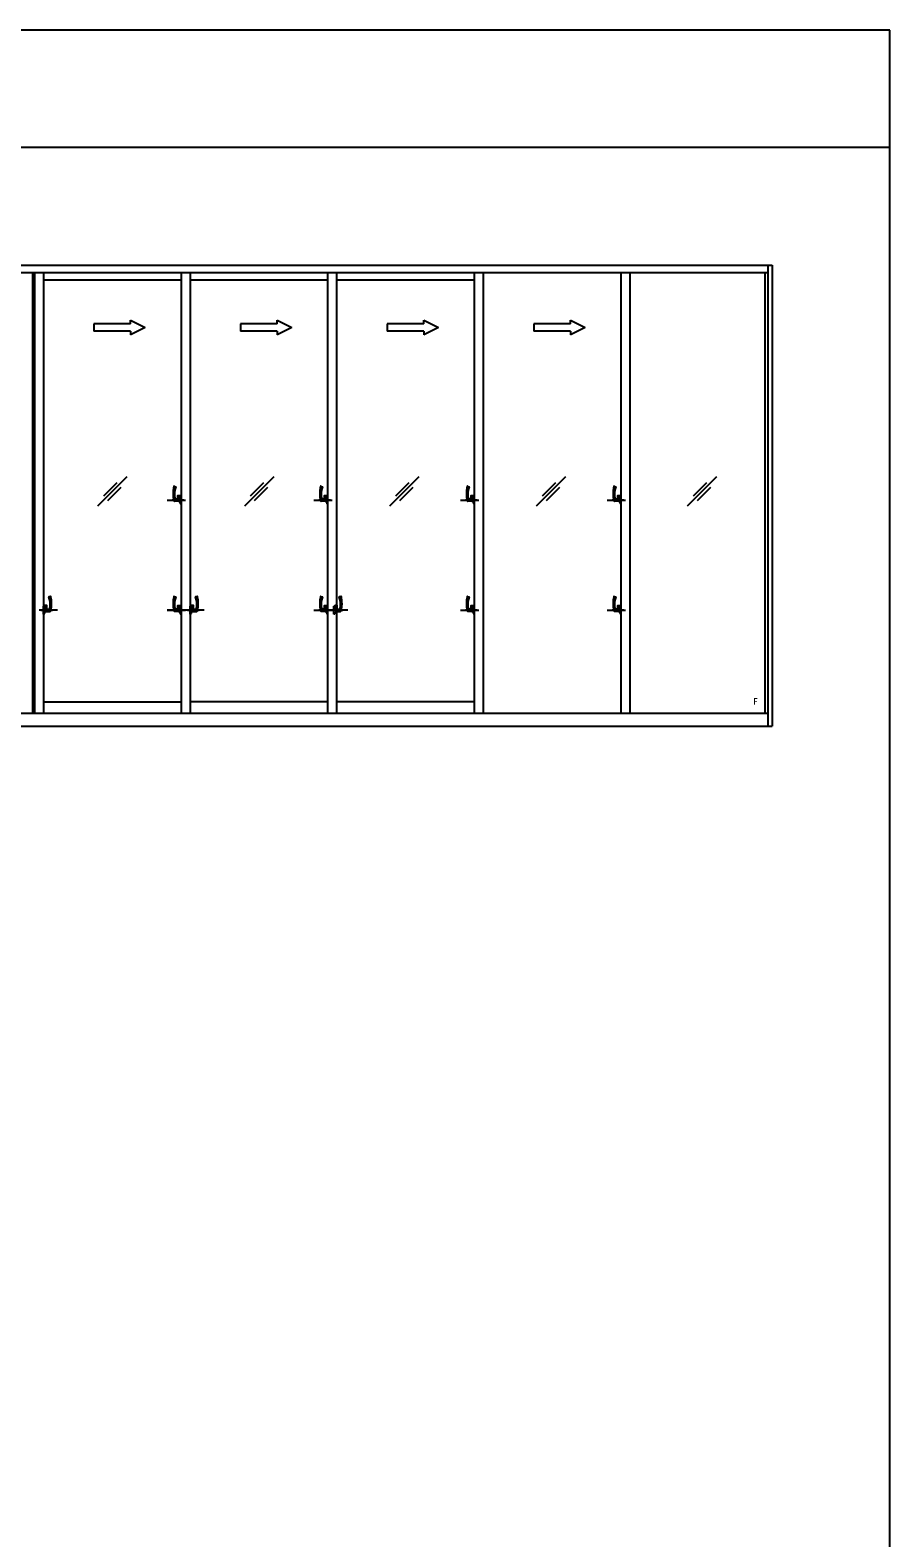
# Model space of a CAD drawing. Units: millimetres, scale not verified. Extents: x -699 to 701, y -1083 to 1079.
# Drawn here: x 408 to 701, y 524 to 1037 of the extents above; entities that cross this region are included whole.
import ezdxf
from ezdxf.enums import TextEntityAlignment as Align

# ---------------------------------------------------------------- set-up
doc = ezdxf.new("R2010")
doc.units = ezdxf.units.MM
doc.header["$LTSCALE"] = 6
doc.layers.add('0-5_YKK_A1', color=4, linetype='Continuous')
doc.layers.add('0-7_YKK_ZWAK', color=7, linetype='Continuous')
doc.styles.add('ＭＳ ゴシック', font='')
doc.styles.get('ＭＳ ゴシック').set_extended_font_data('MS Gothic')

msp = doc.modelspace()

# ---------------------------------------------------------------- linework, layer by layer
at = {"layer": '0-5_YKK_A1'}
for p, q in [((158, 957), (661, 957)), ((659.5, 957), (659.5, 800)), ((661, 957), (661, 800)), ((159.5, 954.5), (659.5, 954.5)), ((409.125, 954.5), (409.125, 804.5)), ((409.875, 954.5), (409.875, 804.5)), ((412.875, 954.5), (412.875, 804.5)), ((412.875, 952), (459.8, 952)), ((459.8, 954.5), (459.8, 804.5)), ((462.8, 952), (509.725, 952)), ((509.725, 804.5), (509.725, 954.5)), ((512.725, 804.5), (512.725, 954.5)), ((512.725, 952), (559.65, 952)), ((559.65, 804.5), (559.65, 954.5)), ((562.65, 804.5), (562.65, 954.5)), ((609.575, 804.5), (609.575, 954.5)), ((612.575, 804.5), (612.575, 954.5)), ((658.5, 954.5), (658.5, 804.5)), ((441.331, 884.875), (431.331, 874.875)), ((491.288, 884.875), (481.288, 874.875)), ((540.713, 884.875), (530.713, 874.875)), ((590.638, 884.875), (580.638, 874.875)), ((642.052, 884.875), (632.052, 874.875)), ((437.856, 882.85), (433.356, 878.35)), ((434.806, 876.9), (439.306, 881.4)), ((457.36, 881.71), (457.9, 881.53)), ((458.95, 878), (458.95, 877.37)), ((459.45, 878), (458.95, 878)), ((459.45, 878.6), (459.45, 878)), ((459.5, 878.25), (459.5, 877.75)), ((459.6, 878.35), (459.8, 878.35)), ((459.8, 875.65), (459.8, 878.35)), ((487.813, 882.85), (483.313, 878.35)), ((484.763, 876.9), (489.263, 881.4)), ((507.285, 881.71), (507.825, 881.53)), ((508.875, 878), (508.875, 877.37)), ((509.375, 878), (508.875, 878)), ((509.375, 878.6), (509.375, 878)), ((509.425, 878.25), (509.425, 877.75)), ((509.525, 878.35), (509.725, 878.35)), ((509.725, 875.65), (509.725, 878.35)), ((537.238, 882.85), (532.738, 878.35)), ((534.188, 876.9), (538.688, 881.4)), ((557.21, 881.71), (557.75, 881.53)), ((558.8, 878), (558.8, 877.37)), ((559.3, 878), (558.8, 878)), ((559.3, 878.6), (559.3, 878)), ((559.35, 878.25), (559.35, 877.75)), ((559.45, 878.35), (559.65, 878.35)), ((559.65, 875.65), (559.65, 878.35)), ((587.163, 882.85), (582.663, 878.35)), ((584.113, 876.9), (588.613, 881.4)), ((607.135, 881.71), (607.675, 881.53)), ((608.725, 878), (608.725, 877.37)), ((609.225, 878), (608.725, 878)), ((609.225, 878.6), (609.225, 878)), ((609.275, 878.25), (609.275, 877.75)), ((609.375, 878.35), (609.575, 878.35)), ((609.575, 875.65), (609.575, 878.35)), ((638.577, 882.85), (634.077, 878.35)), ((635.527, 876.9), (640.027, 881.4)), ((455.018, 877), (461.291, 877)), ((460.69, 877), (456.67, 877)), ((459.1, 876.62), (457.55, 876.62)), ((458.6, 877.37), (457.89, 877.37)), ((458.95, 877.37), (459.1, 877.37)), ((459.1, 877.75), (459.5, 877.75)), ((459.1, 877.37), (459.1, 877.75)), ((459.1, 876.62), (459.1, 876.25)), ((459.5, 876.25), (459.1, 876.25)), ((459.5, 875.75), (459.5, 876.25)), ((459.6, 875.65), (459.8, 875.65)), ((504.943, 877), (511.216, 877)), ((510.615, 877), (506.595, 877)), ((509.025, 876.62), (507.475, 876.62)), ((508.525, 877.37), (507.815, 877.37)), ((508.875, 877.37), (509.025, 877.37)), ((509.025, 877.75), (509.425, 877.75)), ((509.025, 877.37), (509.025, 877.75)), ((509.025, 876.62), (509.025, 876.25)), ((509.425, 876.25), (509.025, 876.25)), ((509.425, 875.75), (509.425, 876.25)), ((509.525, 875.65), (509.725, 875.65)), ((554.868, 877), (561.141, 877)), ((560.54, 877), (556.52, 877)), ((558.95, 876.62), (557.4, 876.62)), ((558.45, 877.37), (557.74, 877.37)), ((558.8, 877.37), (558.95, 877.37)), ((558.95, 877.75), (559.35, 877.75)), ((558.95, 877.37), (558.95, 877.75)), ((558.95, 876.62), (558.95, 876.25)), ((559.35, 876.25), (558.95, 876.25)), ((559.35, 875.75), (559.35, 876.25)), ((559.45, 875.65), (559.65, 875.65)), ((604.793, 877), (611.066, 877)), ((610.465, 877), (606.445, 877)), ((608.875, 876.62), (607.325, 876.62)), ((608.375, 877.37), (607.665, 877.37)), ((608.725, 877.37), (608.875, 877.37)), ((608.875, 877.75), (609.275, 877.75)), ((608.875, 877.37), (608.875, 877.75)), ((608.875, 876.62), (608.875, 876.25)), ((609.275, 876.25), (608.875, 876.25)), ((609.275, 875.75), (609.275, 876.25)), ((609.375, 875.65), (609.575, 875.65)), ((415.315, 844.21), (414.775, 844.03)), ((457.36, 844.21), (457.9, 844.03)), ((465.24, 844.21), (464.7, 844.03)), ((507.285, 844.21), (507.825, 844.03)), ((514.165, 844.21), (513.625, 844.03)), ((557.21, 844.21), (557.75, 844.03)), ((607.135, 844.21), (607.675, 844.03)), ((417.657, 839.5), (411.384, 839.5)), ((411.985, 839.5), (416.005, 839.5)), ((412.875, 838.15), (412.875, 840.85)), ((413.075, 840.85), (412.875, 840.85)), ((413.075, 838.15), (412.875, 838.15)), ((413.175, 840.75), (413.175, 840.25)), ((413.575, 840.25), (413.175, 840.25)), ((413.175, 838.75), (413.575, 838.75)), ((413.175, 838.25), (413.175, 838.75)), ((413.225, 841.1), (413.225, 840.5)), ((413.225, 840.5), (413.725, 840.5)), ((413.575, 839.87), (413.575, 840.25)), ((413.725, 839.87), (413.575, 839.87)), ((413.575, 839.12), (415.125, 839.12)), ((413.575, 839.12), (413.575, 838.75)), ((413.725, 840.5), (413.725, 839.87)), ((414.075, 839.87), (414.785, 839.87)), ((455.018, 839.5), (461.291, 839.5)), ((467.171, 839.5), (455.034, 839.5)), ((460.69, 839.5), (456.67, 839.5)), ((459.1, 839.12), (457.55, 839.12)), ((458.6, 839.87), (457.89, 839.87)), ((458.95, 840.5), (458.95, 839.87)), ((459.45, 840.5), (458.95, 840.5)), ((458.95, 839.87), (459.1, 839.87)), ((459.1, 840.25), (459.5, 840.25)), ((459.1, 839.87), (459.1, 840.25)), ((459.1, 839.12), (459.1, 838.75)), ((459.5, 838.75), (459.1, 838.75)), ((459.45, 841.1), (459.45, 840.5)), ((459.5, 840.75), (459.5, 840.25)), ((459.5, 838.25), (459.5, 838.75)), ((459.6, 840.85), (459.8, 840.85)), ((459.6, 838.15), (459.8, 838.15)), ((459.8, 838.15), (459.8, 840.85)), ((467.582, 839.5), (461.309, 839.5)), ((461.91, 839.5), (465.93, 839.5)), ((462.8, 838.15), (462.8, 840.85)), ((463, 840.85), (462.8, 840.85)), ((463, 838.15), (462.8, 838.15)), ((463.1, 840.75), (463.1, 840.25)), ((463.5, 840.25), (463.1, 840.25)), ((463.1, 838.75), (463.5, 838.75)), ((463.1, 838.25), (463.1, 838.75)), ((463.15, 841.1), (463.15, 840.5)), ((463.15, 840.5), (463.65, 840.5)), ((463.5, 839.87), (463.5, 840.25)), ((463.65, 839.87), (463.5, 839.87)), ((463.5, 839.12), (465.05, 839.12)), ((463.5, 839.12), (463.5, 838.75)), ((463.65, 840.5), (463.65, 839.87)), ((464, 839.87), (464.71, 839.87)), ((504.943, 839.5), (511.216, 839.5)), ((510.615, 839.5), (506.595, 839.5)), ((509.025, 839.12), (507.475, 839.12)), ((508.525, 839.87), (507.815, 839.87)), ((508.875, 840.5), (508.875, 839.87)), ((509.375, 840.5), (508.875, 840.5)), ((508.875, 839.87), (509.025, 839.87)), ((509.025, 840.25), (509.425, 840.25)), ((509.025, 839.87), (509.025, 840.25)), ((509.025, 839.12), (509.025, 838.75)), ((509.425, 838.75), (509.025, 838.75)), ((509.375, 841.1), (509.375, 840.5)), ((509.425, 840.75), (509.425, 840.25)), ((509.425, 838.25), (509.425, 838.75)), ((509.525, 840.85), (509.725, 840.85)), ((509.525, 838.15), (509.725, 838.15)), ((509.725, 838.15), (509.725, 840.85)), ((516.507, 839.5), (510.234, 839.5)), ((510.835, 839.5), (514.855, 839.5)), ((511.725, 838.15), (511.725, 840.85)), ((511.925, 840.85), (511.725, 840.85)), ((511.925, 838.15), (511.725, 838.15)), ((512.025, 840.75), (512.025, 840.25)), ((512.425, 840.25), (512.025, 840.25)), ((512.025, 838.75), (512.425, 838.75)), ((512.025, 838.25), (512.025, 838.75)), ((512.075, 841.1), (512.075, 840.5)), ((512.075, 840.5), (512.575, 840.5)), ((512.425, 839.87), (512.425, 840.25)), ((512.575, 839.87), (512.425, 839.87)), ((512.425, 839.12), (513.975, 839.12)), ((512.425, 839.12), (512.425, 838.75)), ((512.575, 840.5), (512.575, 839.87)), ((512.925, 839.87), (513.635, 839.87)), ((554.868, 839.5), (561.141, 839.5)), ((560.54, 839.5), (556.52, 839.5)), ((558.95, 839.12), (557.4, 839.12)), ((558.45, 839.87), (557.74, 839.87)), ((558.8, 840.5), (558.8, 839.87)), ((559.3, 840.5), (558.8, 840.5)), ((558.8, 839.87), (558.95, 839.87)), ((558.95, 840.25), (559.35, 840.25)), ((558.95, 839.87), (558.95, 840.25)), ((558.95, 839.12), (558.95, 838.75)), ((559.35, 838.75), (558.95, 838.75)), ((559.3, 841.1), (559.3, 840.5)), ((559.35, 840.75), (559.35, 840.25)), ((559.35, 838.25), (559.35, 838.75)), ((559.45, 840.85), (559.65, 840.85)), ((559.45, 838.15), (559.65, 838.15)), ((559.65, 838.15), (559.65, 840.85)), ((604.793, 839.5), (611.066, 839.5)), ((610.465, 839.5), (606.445, 839.5)), ((608.875, 839.12), (607.325, 839.12)), ((608.375, 839.87), (607.665, 839.87)), ((608.725, 840.5), (608.725, 839.87)), ((609.225, 840.5), (608.725, 840.5)), ((608.725, 839.87), (608.875, 839.87)), ((608.875, 840.25), (609.275, 840.25)), ((608.875, 839.87), (608.875, 840.25)), ((608.875, 839.12), (608.875, 838.75)), ((609.275, 838.75), (608.875, 838.75)), ((609.225, 841.1), (609.225, 840.5)), ((609.275, 840.75), (609.275, 840.25)), ((609.275, 838.25), (609.275, 838.75)), ((609.375, 840.85), (609.575, 840.85)), ((609.375, 838.15), (609.575, 838.15)), ((609.575, 838.15), (609.575, 840.85)), ((412.875, 808.35), (459.8, 808.35)), ((509.725, 808.35), (462.8, 808.35)), ((559.65, 808.35), (512.725, 808.35)), ((159.5, 804.5), (659.5, 804.5)), ((158, 800), (661, 800))]:
    msp.add_line(p, q, dxfattribs=at)
at = {"layer": '0-5_YKK_A1', "color": 7}
for p, q in [((430.013, 936.997), (430.013, 934.497)), ((442.513, 936.997), (430.013, 936.997)), ((442.513, 934.497), (430.013, 934.497)), ((442.513, 938.247), (447.513, 935.747)), ((442.513, 936.997), (442.513, 938.247)), ((447.513, 935.747), (442.513, 933.247)), ((442.513, 934.497), (442.513, 933.247)), ((479.963, 936.997), (479.963, 934.497)), ((492.463, 936.997), (479.963, 936.997)), ((492.463, 934.497), (479.963, 934.497)), ((492.463, 938.247), (497.463, 935.747)), ((492.463, 936.997), (492.463, 938.247)), ((497.463, 935.747), (492.463, 933.247)), ((492.463, 934.497), (492.463, 933.247)), ((529.863, 936.997), (529.863, 934.497)), ((542.363, 936.997), (529.863, 936.997)), ((542.363, 934.497), (529.863, 934.497)), ((542.363, 938.247), (547.363, 935.747)), ((542.363, 936.997), (542.363, 938.247)), ((547.363, 935.747), (542.363, 933.247)), ((542.363, 934.497), (542.363, 933.247)), ((579.812, 936.997), (579.812, 934.497)), ((592.312, 936.997), (579.812, 936.997)), ((592.312, 934.497), (579.812, 934.497)), ((592.312, 938.247), (597.312, 935.747)), ((592.312, 936.997), (592.312, 938.247)), ((597.312, 935.747), (592.312, 933.247)), ((592.312, 934.497), (592.312, 933.247))]:
    msp.add_line(p, q, dxfattribs=at)
at = {"layer": '0-5_YKK_A1'}
for points in [[(462.8, 954.5), (462.8, 952), (462.8, 804.5)], [(458.6, 877.37), (458.6, 878.6), (459.45, 878.6)], [(508.525, 877.37), (508.525, 878.6), (509.375, 878.6)], [(558.45, 877.37), (558.45, 878.6), (559.3, 878.6)], [(608.375, 877.37), (608.375, 878.6), (609.225, 878.6)], [(414.075, 839.87), (414.075, 841.1), (413.225, 841.1)], [(458.6, 839.87), (458.6, 841.1), (459.45, 841.1)], [(464, 839.87), (464, 841.1), (463.15, 841.1)], [(508.525, 839.87), (508.525, 841.1), (509.375, 841.1)], [(512.925, 839.87), (512.925, 841.1), (512.075, 841.1)], [(558.45, 839.87), (558.45, 841.1), (559.3, 841.1)], [(608.375, 839.87), (608.375, 841.1), (609.225, 841.1)]]:
    msp.add_lwpolyline(points, dxfattribs=at)
for centre, radius, start, end in [((468.14, 879.39), 11.14, 168.39, 193.4), ((457.33, 881.61), 0.1, 71.56, 168.39), ((464.04, 878.97), 6.55, 158.25, 192.4), ((457.87, 881.43), 0.1, 338.25, 71.56), ((459.6, 878.25), 0.1, 90, 180), ((518.065, 879.39), 11.14, 168.39, 193.4), ((507.255, 881.61), 0.1, 71.56, 168.39), ((513.965, 878.97), 6.55, 158.25, 192.4), ((507.795, 881.43), 0.1, 338.25, 71.56), ((509.525, 878.25), 0.1, 90, 180), ((567.99, 879.39), 11.14, 168.39, 193.4), ((557.18, 881.61), 0.1, 71.56, 168.39), ((563.89, 878.97), 6.55, 158.25, 192.4), ((557.72, 881.43), 0.1, 338.25, 71.56), ((559.45, 878.25), 0.1, 90, 180), ((617.915, 879.39), 11.14, 168.39, 193.4), ((607.105, 881.61), 0.1, 71.56, 168.39), ((613.815, 878.97), 6.55, 158.25, 192.4), ((607.645, 881.43), 0.1, 338.25, 71.56), ((609.375, 878.25), 0.1, 90, 180), ((457.55, 876.87), 0.25, 193.4, 270), ((457.89, 877.62), 0.25, 192.4, 270), ((459.6, 875.75), 0.1, 180, 270), ((507.475, 876.87), 0.25, 193.4, 270), ((507.815, 877.62), 0.25, 192.4, 270), ((509.525, 875.75), 0.1, 180, 270), ((557.4, 876.87), 0.25, 193.4, 270), ((557.74, 877.62), 0.25, 192.4, 270), ((559.45, 875.75), 0.1, 180, 270), ((607.325, 876.87), 0.25, 193.4, 270), ((607.665, 877.62), 0.25, 192.4, 270), ((609.375, 875.75), 0.1, 180, 270), ((414.805, 843.93), 0.1, 108.44, 201.75), ((408.635, 841.47), 6.55, 347.6, 21.75), ((415.345, 844.11), 0.1, 11.61, 108.44), ((404.535, 841.89), 11.14, 346.6, 11.61), ((468.14, 841.89), 11.14, 168.39, 193.4), ((457.33, 844.11), 0.1, 71.56, 168.39), ((464.04, 841.47), 6.55, 158.25, 192.4), ((457.87, 843.93), 0.1, 338.25, 71.56), ((464.73, 843.93), 0.1, 108.44, 201.75), ((458.56, 841.47), 6.55, 347.6, 21.75), ((465.27, 844.11), 0.1, 11.61, 108.44), ((454.46, 841.89), 11.14, 346.6, 11.61), ((518.065, 841.89), 11.14, 168.39, 193.4), ((507.255, 844.11), 0.1, 71.56, 168.39), ((513.965, 841.47), 6.55, 158.25, 192.4), ((507.795, 843.93), 0.1, 338.25, 71.56), ((513.655, 843.93), 0.1, 108.44, 201.75), ((507.485, 841.47), 6.55, 347.6, 21.75), ((514.195, 844.11), 0.1, 11.61, 108.44), ((503.385, 841.89), 11.14, 346.6, 11.61), ((567.99, 841.89), 11.14, 168.39, 193.4), ((557.18, 844.11), 0.1, 71.56, 168.39), ((563.89, 841.47), 6.55, 158.25, 192.4), ((557.72, 843.93), 0.1, 338.25, 71.56), ((617.915, 841.89), 11.14, 168.39, 193.4), ((607.105, 844.11), 0.1, 71.56, 168.39), ((613.815, 841.47), 6.55, 158.25, 192.4), ((607.645, 843.93), 0.1, 338.25, 71.56), ((413.075, 840.75), 0.1, 0, 90), ((413.075, 838.25), 0.1, 270, 0), ((414.785, 840.12), 0.25, 270, 347.6), ((415.125, 839.37), 0.25, 270, 346.6), ((457.55, 839.37), 0.25, 193.4, 270), ((457.89, 840.12), 0.25, 192.4, 270), ((459.6, 840.75), 0.1, 90, 180), ((459.6, 838.25), 0.1, 180, 270), ((463, 840.75), 0.1, 0, 90), ((463, 838.25), 0.1, 270, 0), ((464.71, 840.12), 0.25, 270, 347.6), ((465.05, 839.37), 0.25, 270, 346.6), ((507.475, 839.37), 0.25, 193.4, 270), ((507.815, 840.12), 0.25, 192.4, 270), ((509.525, 840.75), 0.1, 90, 180), ((509.525, 838.25), 0.1, 180, 270), ((511.925, 840.75), 0.1, 0, 90), ((511.925, 838.25), 0.1, 270, 0), ((513.635, 840.12), 0.25, 270, 347.6), ((513.975, 839.37), 0.25, 270, 346.6), ((557.4, 839.37), 0.25, 193.4, 270), ((557.74, 840.12), 0.25, 192.4, 270), ((559.45, 840.75), 0.1, 90, 180), ((559.45, 838.25), 0.1, 180, 270), ((607.325, 839.37), 0.25, 193.4, 270), ((607.665, 840.12), 0.25, 192.4, 270), ((609.375, 840.75), 0.1, 90, 180), ((609.375, 838.25), 0.1, 180, 270)]:
    msp.add_arc(centre, radius, start, end, dxfattribs=at)
at = {"layer": '0-7_YKK_ZWAK'}
for p, q in [((701, 1037), (-699, 1037)), ((701, 997), (-699, 997))]:
    msp.add_line(p, q, dxfattribs=at)
msp.add_lwpolyline([(-699, -1083), (701, -1083), (701, 1037)], dxfattribs=at)

# ---------------------------------------------------------------- texts
at = {"layer": '0-5_YKK_A1', "style": 'ＭＳ ゴシック'}
msp.add_text('F', height=2.235, dxfattribs=at).set_placement((654.509, 806.668), align=Align.BOTTOM_LEFT)

doc.saveas('drawing.dxf')
